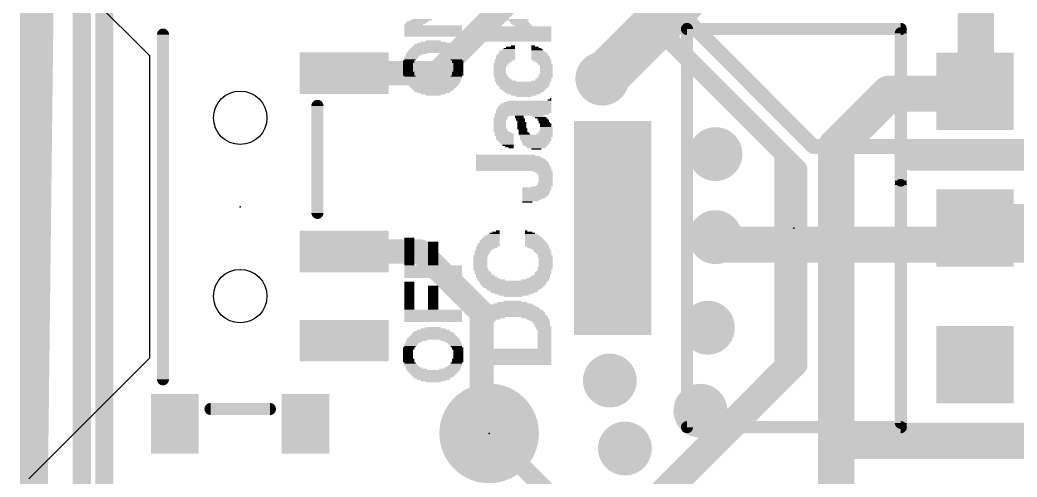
# Model space of a CAD drawing. Extents: x -3.3 to 69.5, y -0.4 to 53.7.
# Drawn here: x -0.15 to 16.63, y 14.25 to 21.94 of the extents above; entities that cross this region are included whole.
import ezdxf

# ---------------------------------------------------------------- set-up
doc = ezdxf.new("R2010")
doc.units = 0
for name, color, linetype in [('1', 12, 'CONTINUOUS'), ('16', 132, 'CONTINUOUS'), ('17', 110, 'CONTINUOUS'), ('18', 3, 'CONTINUOUS'), ('20', 53, 'CONTINUOUS'), ('200', 4, 'CONTINUOUS'), ('21', 40, 'CONTINUOUS'), ('23', 53, 'CONTINUOUS')]:
    doc.layers.add(name, color=color, linetype=linetype)

# ---------------------------------------------------------------- blocks, each defined once
blk = doc.blocks.new('ROUNDP')
at = {"const_width": 0.5}
blk.add_lwpolyline([(0, -0.25, 1), (0, 0.25, 1), (0, -0.25)], format="xyb", dxfattribs=at)
blk = doc.blocks.new('RECT')
blk.add_solid([(-0.5, -0.5), (0.5, -0.5), (-0.5, 0.5), (0.5, 0.5)])
blk = doc.blocks.new('ROUNDV')
at = {"const_width": 0.5}
blk.add_lwpolyline([(0, -0.25, 1), (0, 0.25, 1), (0, -0.25)], format="xyb", dxfattribs=at)

msp = doc.modelspace()

# ---------------------------------------------------------------- linework, layer by layer
at = {"layer": '1'}
for points, const_width in [([(0, 0), (0.381, 32.385)], 0.3048), ([(1.27, 12.7), (1.27, 29.845)], 0.3048), ([(11.684, 22.987), (9.652, 20.955)], 0.8128), ([(15.941, 23.114), (15.941, 20.7536)], 0.6096), ([(8.089, 22.267), (6.868, 21.046)], 0.4064), ([(10.287, 22.098), (12.954, 19.431)], 0.3048), ([(5.306, 21.046), (6.868, 21.046)], 0.4064), ([(13.589, 19.812), (14.478, 20.701)], 0.6096), ([(14.478, 20.701), (15.5074, 20.701)], 0.6096), ([(15.941, 20.7536), (15.9278, 20.7404)], 0.6096), ([(15.5074, 20.701), (15.5468, 20.7404)], 0.4064), ([(15.5468, 20.7404), (15.9278, 20.7404)], 0.4064), ([(13.589, 14.859), (13.589, 19.812)], 0.6096), ([(19.304, 19.558), (14.859, 19.558)], 0.3048), ([(12.954, 19.431), (12.954, 16.129)], 0.3048), ([(15.9278, 18.4404), (18.7582, 18.4404)], 0.8128), ([(5.306, 18.046), (6.592, 18.046)], 0.4064), ([(6.592, 18.046), (7.62, 17.018)], 0.4064), ([(7.62, 17.018), (7.62, 15.113)], 0.4064), ([(12.954, 16.129), (10.16, 13.335)], 0.3048), ([(7.62, 15.113), (7.747, 14.986)], 0.4064), ([(17.1574, 14.859), (13.589, 14.859)], 0.6096), ([(13.589, 14.859), (13.589, 11.303)], 0.6096)]:
    msp.add_lwpolyline(points, dxfattribs=dict(at, const_width=const_width))
for points, const_width in [([(5.306, 21.1476, 1), (5.306, 20.9444)], 0.2032), ([(6.7962, 21.1178, 1), (6.9398, 20.9742)], 0.2032), ([(6.868, 20.9444, 1), (6.868, 21.1476)], 0.2032), ([(9.5083, 21.0987, 1), (9.7957, 20.8113)], 0.4064), ([(14.478, 20.8534, 1), (14.478, 20.5486)], 0.3048), ([(14.5858, 20.5932, 1), (14.3702, 20.8088)], 0.3048), ([(15.5074, 20.5486, 1), (15.5074, 20.8534)], 0.3048), ([(15.82, 20.8482, 1), (16.0356, 20.6326)], 0.3048), ([(16.0488, 20.6458, 1), (15.8332, 20.8614)], 0.3048), ([(15.4356, 20.7728, 1), (15.5792, 20.6292)], 0.2032), ([(15.5468, 20.842, 1), (15.5468, 20.6388)], 0.2032), ([(15.6186, 20.6686, 1), (15.475, 20.8122)], 0.2032), ([(15.7886, 20.7536, 1), (16.0934, 20.7536)], 0.3048), ([(15.9278, 20.6388, 1), (15.9278, 20.842)], 0.2032), ([(13.4812, 19.9198, 1), (13.6968, 19.7042)], 0.3048), ([(13.7414, 19.812, 1), (13.4366, 19.812)], 0.3048), ([(14.859, 19.6342, 1), (14.859, 19.4818)], 0.1524), ([(13.0302, 19.431, 1), (12.8778, 19.431)], 0.1524), ([(12.9001, 19.3771, 1), (13.0079, 19.4849)], 0.1524), ([(15.9278, 18.6436, 1), (15.9278, 18.2372)], 0.4064), ([(5.306, 18.1476, 1), (5.306, 17.9444)], 0.2032), ([(6.6638, 18.1178, 1), (6.5202, 17.9742)], 0.2032), ([(6.592, 17.9444, 1), (6.592, 18.1476)], 0.2032), ([(7.7216, 17.018, 1), (7.5184, 17.018)], 0.2032), ([(7.5482, 16.9462, 1), (7.6918, 17.0898)], 0.2032), ([(12.8778, 16.129, 1), (13.0302, 16.129)], 0.1524), ([(13.0079, 16.0751, 1), (12.9001, 16.1829)], 0.1524), ([(7.6918, 15.1848, 1), (7.5482, 15.0412)], 0.2032), ([(7.5184, 15.113, 1), (7.7216, 15.113)], 0.2032), ([(7.6752, 14.9142, 1), (7.8188, 15.0578)], 0.2032), ([(13.589, 15.0114, 1), (13.589, 14.7066)], 0.3048), ([(13.7414, 14.859, 1), (13.4366, 14.859)], 0.3048), ([(13.4366, 14.859, 1), (13.7414, 14.859)], 0.3048)]:
    msp.add_lwpolyline(points, format="xyb", dxfattribs=dict(at, const_width=const_width))
at = {"layer": '16'}
for points, const_width in [([(0, 0), (0, 32.385)], 0.3048), ([(0.889, 12.7), (0.889, 29.718)], 0.3048), ([(10.795, 29.718), (10.795, 21.59)], 0.3048), ([(9.779, 23.241), (13.208, 19.812)], 0.254), ([(10.795, 21.59), (12.7, 19.685)], 0.3048), ([(12.7, 19.685), (12.7, 16.129)], 0.3048), ([(13.208, 19.812), (20.955, 19.812)], 0.254), ([(11.684, 18.288), (11.557, 18.288)], 0.6096), ([(11.811, 18.161), (11.684, 18.288)], 0.6096), ([(18.415, 18.161), (11.811, 18.161)], 0.6096), ([(12.7, 16.129), (9.271, 12.7)], 0.3048), ([(9.525, 13.208), (7.747, 14.986)], 0.3048)]:
    msp.add_lwpolyline(points, dxfattribs=dict(at, const_width=const_width))
for points, const_width in [([(10.8489, 21.6439, 1), (10.7411, 21.5361)], 0.1524), ([(10.7188, 21.59, 1), (10.8712, 21.59)], 0.1524), ([(12.7762, 19.685, 1), (12.6238, 19.685)], 0.1524), ([(12.6461, 19.6311, 1), (12.7539, 19.7389)], 0.1524), ([(13.208, 19.8755, 1), (13.208, 19.7485)], 0.127), ([(13.1631, 19.7671, 1), (13.2529, 19.8569)], 0.127), ([(11.557, 18.4404, 1), (11.557, 18.1356)], 0.3048), ([(11.7918, 18.3958, 1), (11.5762, 18.1802)], 0.3048), ([(11.684, 18.1356, 1), (11.684, 18.4404)], 0.3048), ([(11.811, 18.3134, 1), (11.811, 18.0086)], 0.3048), ([(11.7032, 18.0532, 1), (11.9188, 18.2688)], 0.3048), ([(12.6238, 16.129, 1), (12.7762, 16.129)], 0.1524), ([(12.7539, 16.0751, 1), (12.6461, 16.1829)], 0.1524), ([(7.8009, 15.0399, 1), (7.6931, 14.9321)], 0.1524)]:
    msp.add_lwpolyline(points, format="xyb", dxfattribs=dict(at, const_width=const_width))
at = {"layer": '20'}
for p, q in [((2.032, 21.336), (0, 23.368)), ((2.032, 16.256), (2.032, 21.336)), ((0, 14.224), (2.032, 16.256))]:
    msp.add_line(p, q, dxfattribs=at)
for centre in [(3.556, 20.296), (3.556, 17.296)]:
    msp.add_circle(centre, 0.45, dxfattribs=at)
at = {"layer": '21', "const_width": 0.2032}
for points in [[(14.6778, 21.7904), (11.0778, 21.7904)], [(11.0778, 15.0904), (11.0778, 21.7904)], [(2.256, 21.696), (2.256, 15.896)], [(14.6778, 19.2404), (14.6778, 21.7184)], [(4.856, 20.496), (4.856, 18.696)], [(14.6778, 15.1624), (14.6778, 19.1644)], [(4.056, 15.396), (3.056, 15.396)], [(14.6778, 15.0904), (11.0778, 15.0904)]]:
    msp.add_lwpolyline(points, dxfattribs=at)
at = {"layer": '21', "const_width": 0.1016}
for points in [[(11.0778, 21.8412, 1), (11.0778, 21.7396)], [(11.1286, 21.7904, 1), (11.027, 21.7904)], [(14.6778, 21.7396, 1), (14.6778, 21.8412)], [(2.3068, 21.696, 1), (2.2052, 21.696)], [(14.7286, 21.7184, 1), (14.627, 21.7184)], [(4.9068, 20.496, 1), (4.8052, 20.496)], [(14.627, 19.2404, 1), (14.7286, 19.2404)], [(14.7286, 19.1644, 1), (14.627, 19.1644)], [(4.8052, 18.696, 1), (4.9068, 18.696)], [(2.2052, 15.896, 1), (2.3068, 15.896)], [(3.056, 15.4468, 1), (3.056, 15.3452)], [(4.056, 15.3452, 1), (4.056, 15.4468)], [(11.0778, 15.1412, 1), (11.0778, 15.0396)], [(11.027, 15.0904, 1), (11.1286, 15.0904)], [(14.627, 15.1624, 1), (14.7286, 15.1624)], [(14.6778, 15.0396, 1), (14.6778, 15.1412)]]:
    msp.add_lwpolyline(points, format="xyb", dxfattribs=at)
at = {"layer": '23'}
for p in [(3.556, 18.796), (12.8778, 18.4404), (7.747, 14.986)]:
    msp.add_point(p, dxfattribs=at)

# ---------------------------------------------------------------- block references
at = {"layer": '1'}
for p, xscale, yscale, rotation in [((5.306, 21.046), 0.7, 1.5, 270), ((15.9278, 20.7404), 1.3, 1.3, 90), ((9.8278, 18.4404), 3.6, 1.3, 90), ((15.9278, 18.4404), 1.3, 1.3, 90), ((5.306, 18.046), 0.7, 1.5, 270), ((5.306, 16.546), 0.7, 1.5, 270), ((15.9278, 16.1404), 1.3, 1.3, 90)]:
    msp.add_blockref('RECT', p, dxfattribs=dict(at, xscale=xscale, yscale=yscale, rotation=rotation))
at = {"layer": '1', "yscale": 0.8, "rotation": 270}
for p in [(2.456, 15.146), (4.656, 15.146)]:
    msp.add_blockref('RECT', p, dxfattribs=at)
at = {"layer": '17', "xscale": 1.6764, "yscale": 1.6764, "rotation": 90}
msp.add_blockref('ROUNDP', (7.747, 14.986), dxfattribs=at)
msp.add_blockref('ROUNDP', (7.747, 14.986), dxfattribs=at)
at = {"layer": '18', "xscale": 0.9064, "yscale": 0.9064}
for p in [(9.652, 20.955), (9.652, 20.955), (11.557, 19.685), (11.557, 19.685), (11.557, 18.288), (11.557, 18.288), (11.43, 16.764), (11.43, 16.764), (9.779, 15.875), (9.779, 15.875), (11.303, 15.367), (11.303, 15.367), (10.033, 14.732), (10.033, 14.732)]:
    msp.add_blockref('ROUNDV', p, dxfattribs=at)
at = {"layer": '200', "yscale": 0.0212}
for p, xscale in [((6.4767, 21.8643), 0.3175), ((6.8048, 21.8431), 0.9736), ((6.8048, 21.822), 0.9736), ((6.5085, 21.8855), 0.3387), ((6.5402, 21.9066), 0.3598), ((6.572, 21.9278), 0.3387), ((6.6143, 21.949), 0.3387), ((8.1594, 21.822), 1.27), ((8.2229, 21.949), 0.381), ((8.2335, 21.9278), 0.3175), ((8.2547, 21.9066), 0.3175), ((8.2758, 21.8855), 0.3175), ((8.297, 21.8643), 0.3175), ((8.3287, 21.8431), 0.2963), ((6.8048, 21.8008), 0.9736), ((6.8048, 21.7796), 0.9736), ((6.8048, 21.7585), 0.9736), ((6.8048, 21.7373), 0.9736), ((6.8048, 21.7161), 0.9736), ((6.8048, 21.695), 0.9736), ((6.8048, 21.6738), 0.9736), ((8.1594, 21.8008), 1.27), ((8.1594, 21.7796), 1.27), ((8.1594, 21.7585), 1.27), ((8.1594, 21.7373), 1.27), ((8.1594, 21.7161), 1.27), ((8.1594, 21.695), 1.27), ((8.1594, 21.6738), 1.27), ((8.1594, 21.6526), 1.27), ((6.8048, 21.4833), 0.7196), ((6.8048, 21.5045), 0.6773), ((6.7942, 21.5256), 0.6138), ((6.8048, 21.5468), 0.5503), ((6.8048, 21.568), 0.4233), ((6.8048, 21.5891), 0.254), ((8.1594, 21.6315), 1.27), ((8.1594, 21.6103), 1.27), ((8.1594, 21.5891), 1.27), ((8.1065, 21.4833), 0.1482), ((8.1488, 21.5045), 0.0635), ((8.5192, 21.4833), 0.127), ((8.4875, 21.5045), 0.0635), ((6.4344, 21.314), 0.2328), ((6.4767, 21.3563), 0.2752), ((6.4556, 21.3351), 0.2328), ((6.8048, 21.3986), 0.889), ((6.5297, 21.3775), 0.3387), ((6.8048, 21.4198), 0.8466), ((6.8048, 21.441), 0.8043), ((6.8048, 21.4621), 0.762), ((7.0906, 21.3775), 0.3175), ((7.1329, 21.3563), 0.2752), ((7.154, 21.3351), 0.2328), ((7.1752, 21.314), 0.2328), ((8.0218, 21.3351), 0.3175), ((8.0218, 21.314), 0.3175), ((8.0324, 21.3563), 0.2963), ((8.043, 21.3986), 0.2752), ((8.043, 21.3775), 0.2752), ((8.0536, 21.4198), 0.254), ((8.0748, 21.441), 0.2117), ((8.0853, 21.4621), 0.1905), ((8.5827, 21.3986), 0.254), ((8.5933, 21.3775), 0.2752), ((8.5933, 21.3563), 0.2752), ((8.5404, 21.4621), 0.1693), ((8.551, 21.441), 0.1905), ((8.5616, 21.4198), 0.2117), ((8.6039, 21.3351), 0.2963), ((8.6145, 21.314), 0.3175), ((6.3921, 21.2505), 0.1905), ((6.3921, 21.2293), 0.1905), ((6.3815, 21.2081), 0.1693), ((6.3815, 21.187), 0.1693), ((6.3815, 21.1658), 0.1693), ((6.3815, 21.1447), 0.1693), ((6.4238, 21.2928), 0.2117), ((6.4132, 21.2716), 0.1905), ((7.1858, 21.2928), 0.2117), ((7.1964, 21.2716), 0.1905), ((7.2175, 21.2505), 0.1905), ((7.2175, 21.2293), 0.1905), ((7.2281, 21.2081), 0.1693), ((7.2281, 21.187), 0.1693), ((7.2281, 21.1658), 0.1693), ((7.2281, 21.1447), 0.1693), ((7.9266, 21.1447), 0.2117), ((7.9478, 21.2081), 0.254), ((7.9372, 21.187), 0.2328), ((7.9372, 21.1658), 0.2328), ((7.9901, 21.2505), 0.2963), ((7.9689, 21.2293), 0.254), ((8.0113, 21.2716), 0.3387), ((8.0218, 21.2928), 0.3175), ((8.6145, 21.2928), 0.3175), ((8.6251, 21.2716), 0.3387), ((8.6462, 21.2505), 0.2963), ((8.6674, 21.2293), 0.254), ((8.678, 21.2081), 0.2328), ((8.6992, 21.187), 0.2328), ((8.7097, 21.1658), 0.2117), ((8.7097, 21.1447), 0.2117), ((6.3815, 21.1235), 0.1693), ((6.3815, 21.1023), 0.1693), ((6.3815, 21.0812), 0.1693), ((6.3921, 21.06), 0.1905), ((6.3921, 21.0388), 0.1905), ((6.3921, 21.0177), 0.1905), ((6.4132, 20.9965), 0.1905), ((6.4238, 20.9753), 0.2117), ((7.1858, 20.9753), 0.2117), ((7.1964, 20.9965), 0.1905), ((7.2175, 21.06), 0.1905), ((7.2175, 21.0388), 0.1905), ((7.2175, 21.0177), 0.1905), ((7.2281, 21.1235), 0.1693), ((7.2281, 21.1023), 0.1693), ((7.2281, 21.0812), 0.1693), ((7.9266, 21.1235), 0.2117), ((7.9266, 21.1023), 0.2117), ((7.9266, 21.0812), 0.2117), ((7.9266, 21.06), 0.2117), ((7.9266, 21.0388), 0.2117), ((7.9372, 21.0177), 0.2328), ((7.9372, 20.9965), 0.2328), ((7.9584, 20.9753), 0.2328), ((8.6886, 20.9753), 0.254), ((8.6992, 21.0177), 0.2328), ((8.6992, 20.9965), 0.2328), ((8.7097, 21.1235), 0.2117), ((8.7097, 21.1023), 0.2117), ((8.7097, 21.0812), 0.2117), ((8.7097, 21.06), 0.2117), ((8.7097, 21.0388), 0.2117), ((6.4344, 20.9542), 0.2328), ((6.4767, 20.9118), 0.2752), ((6.4556, 20.933), 0.2328), ((6.8048, 20.8695), 0.889), ((6.5297, 20.8907), 0.3387), ((6.8048, 20.8483), 0.8466), ((6.8048, 20.8272), 0.8043), ((6.8048, 20.806), 0.762), ((7.08, 20.8907), 0.3387), ((7.1329, 20.9118), 0.2752), ((7.154, 20.933), 0.2328), ((7.1752, 20.9542), 0.2328), ((7.9689, 20.9542), 0.254), ((7.9901, 20.933), 0.2963), ((8.0218, 20.9118), 0.3598), ((8.3182, 20.8907), 0.9101), ((8.3182, 20.8695), 0.9101), ((8.3182, 20.8483), 0.8678), ((8.3287, 20.8272), 0.8466), ((8.3288, 20.806), 0.8043), ((8.6251, 20.9118), 0.3387), ((8.6568, 20.933), 0.2752), ((8.6674, 20.9542), 0.254), ((6.8048, 20.7848), 0.7196), ((6.8048, 20.7637), 0.6773), ((6.7942, 20.7425), 0.6138), ((6.8048, 20.7213), 0.5503), ((6.8048, 20.7002), 0.4233), ((6.8048, 20.679), 0.254), ((8.3182, 20.7848), 0.7831), ((8.3288, 20.7637), 0.7196), ((8.3288, 20.7425), 0.6773), ((8.3182, 20.7213), 0.6138), ((8.3288, 20.7002), 0.5503), ((8.3288, 20.679), 0.4233), ((8.3288, 20.6578), 0.254), ((8.3499, 20.4885), 0.889), ((8.3605, 20.5097), 0.8678), ((8.3711, 20.5308), 0.8466), ((8.3922, 20.552), 0.8043), ((8.424, 20.5732), 0.7408), ((8.7627, 20.5943), 0.0635), ((8.7838, 20.6155), 0.0212), ((8.2547, 20.3404), 0.8255), ((8.297, 20.3615), 0.9101), ((7.9584, 20.3192), 0.2328), ((8.3288, 20.425), 0.9313), ((8.3288, 20.4039), 0.9313), ((8.3288, 20.3827), 0.9313), ((8.3393, 20.4673), 0.9101), ((8.3393, 20.4462), 0.9101), ((8.2547, 20.3192), 0.1482), ((8.5827, 20.3192), 0.2117), ((7.9266, 20.2557), 0.2117), ((7.9266, 20.2345), 0.2117), ((7.9266, 20.2134), 0.2117), ((7.9266, 20.1922), 0.2117), ((7.9266, 20.171), 0.2117), ((7.9266, 20.1499), 0.2117), ((7.9372, 20.298), 0.2328), ((7.9372, 20.2769), 0.2328), ((8.2547, 20.298), 0.1482), ((8.2758, 20.2769), 0.1482), ((8.2758, 20.2557), 0.1482), ((8.2864, 20.2345), 0.127), ((8.297, 20.2134), 0.1482), ((8.297, 20.1922), 0.1482), ((8.297, 20.171), 0.1482), ((8.297, 20.1499), 0.1482), ((8.6145, 20.298), 0.1905), ((8.6462, 20.2769), 0.1693), ((8.6568, 20.2557), 0.1905), ((8.6674, 20.2345), 0.1693), ((8.678, 20.2134), 0.1905), ((8.6992, 20.1922), 0.1905), ((8.6992, 20.171), 0.1905), ((8.6992, 20.1499), 0.1905), ((7.9266, 20.1287), 0.2117), ((7.9372, 20.1075), 0.2328), ((7.9372, 20.0864), 0.2328), ((7.9478, 20.0652), 0.254), ((7.9795, 20.044), 0.2752), ((8.0007, 20.0229), 0.3175), ((8.0007, 20.0017), 0.3175), ((8.0113, 19.9805), 0.2963), ((8.297, 20.1287), 0.1482), ((8.3076, 20.1075), 0.1693), ((8.3393, 20.0229), 0.1905), ((8.5298, 20.0017), 0.5715), ((8.3182, 20.0864), 0.1482), ((8.3182, 20.0652), 0.1482), ((8.3288, 20.044), 0.1693), ((8.5404, 19.9805), 0.5503), ((8.678, 20.0229), 0.2752), ((8.6992, 20.0652), 0.2328), ((8.6992, 20.044), 0.2328), ((8.7097, 20.1287), 0.2117), ((8.7097, 20.1075), 0.2117), ((8.7097, 20.0864), 0.2117), ((8.0113, 19.9594), 0.2963), ((8.0113, 19.9382), 0.2963), ((8.0218, 19.917), 0.2752), ((8.0324, 19.8959), 0.254), ((8.043, 19.8747), 0.2328), ((8.0536, 19.8535), 0.2117), ((8.0642, 19.8324), 0.1905), ((8.0853, 19.8112), 0.1482), ((8.5298, 19.9594), 0.5291), ((8.5298, 19.9382), 0.5291), ((8.5404, 19.917), 0.508), ((8.5298, 19.8959), 0.4868), ((8.5404, 19.8747), 0.4657), ((8.5298, 19.8535), 0.4445), ((8.5298, 19.8324), 0.4022), ((8.5404, 19.8112), 0.3387), ((8.0218, 19.663), 0.9948), ((8.0642, 19.6419), 1.0795), ((8.1171, 19.79), 0.0847), ((8.5404, 19.79), 0.2963), ((8.5404, 19.7689), 0.1693), ((8.0853, 19.6207), 1.1218), ((8.1488, 19.4937), 1.2488), ((8.1488, 19.4726), 1.2488), ((8.1065, 19.5995), 1.1641), ((8.1171, 19.5784), 1.1853), ((8.1277, 19.5572), 1.2065), ((8.1383, 19.536), 1.2276), ((8.1383, 19.5149), 1.2276), ((8.1594, 19.4514), 1.27), ((8.1594, 19.4302), 1.27), ((8.1594, 19.4091), 1.27), ((8.6568, 19.3879), 0.3175), ((8.678, 19.3667), 0.2752), ((8.6886, 19.3456), 0.254), ((8.6992, 19.3244), 0.2328), ((8.6992, 19.3032), 0.2328), ((8.6251, 19.1339), 0.3387), ((8.678, 19.1551), 0.2752), ((8.6886, 19.1974), 0.254), ((8.6886, 19.1762), 0.254), ((8.6992, 19.2821), 0.2328), ((8.6992, 19.2609), 0.2328), ((8.6992, 19.2397), 0.2328), ((8.6992, 19.2186), 0.2328), ((8.5404, 19.0704), 0.4657), ((8.5404, 19.0492), 0.4657), ((8.5298, 19.0281), 0.4445), ((8.5298, 19.0069), 0.4445), ((8.5192, 18.9857), 0.4233), ((8.551, 19.1127), 0.4868), ((8.551, 19.0916), 0.4868), ((8.5087, 18.9646), 0.4022), ((8.4875, 18.9434), 0.3598), ((8.4663, 18.9222), 0.3175), ((8.4452, 18.9011), 0.2752), ((8.3922, 18.8799), 0.1693), ((7.7996, 18.3084), 0.254), ((7.8208, 18.3296), 0.2117), ((7.8419, 18.3508), 0.1693), ((7.8631, 18.3719), 0.127), ((7.8949, 18.3931), 0.0635), ((8.4557, 18.3296), 0.2117), ((8.3711, 18.3931), 0.0423), ((8.4134, 18.3719), 0.127), ((8.4346, 18.3508), 0.1693), ((8.4769, 18.3084), 0.254), ((6.4027, 18.2661), 0.1693), ((6.4027, 18.2449), 0.1693), ((6.4027, 18.2238), 0.1693), ((6.4027, 18.2026), 0.1693), ((6.4027, 18.1814), 0.1693), ((6.4027, 18.1603), 0.1693), ((6.4027, 18.1391), 0.1693), ((6.8048, 18.2026), 0.1693), ((6.8048, 18.1814), 0.1693), ((6.8048, 18.1603), 0.1693), ((6.8048, 18.1391), 0.1693), ((7.7361, 18.1603), 0.381), ((7.7361, 18.1391), 0.381), ((7.7467, 18.1814), 0.3598), ((7.7573, 18.2238), 0.3387), ((7.7573, 18.2026), 0.3387), ((7.7679, 18.2449), 0.3175), ((7.7784, 18.2661), 0.2963), ((7.789, 18.2873), 0.2752), ((8.5192, 18.2238), 0.3387), ((8.4875, 18.2873), 0.2752), ((8.5087, 18.2449), 0.3175), ((8.5298, 18.2026), 0.3598), ((8.5404, 18.1814), 0.381), ((8.5404, 18.1603), 0.381), ((8.551, 18.1391), 0.4021), ((8.4981, 18.2661), 0.2963), ((6.4027, 18.1179), 0.1693), ((6.4027, 18.0968), 0.1693), ((6.4027, 18.0756), 0.1693), ((6.4027, 18.0544), 0.1693), ((6.4027, 18.0333), 0.1693), ((6.4027, 18.0121), 0.1693), ((6.4027, 17.9909), 0.1693), ((6.4027, 17.9698), 0.1693), ((6.8048, 18.1179), 0.1693), ((6.8048, 18.0968), 0.1693), ((6.8048, 18.0756), 0.1693), ((6.8048, 18.0544), 0.1693), ((6.8048, 18.0333), 0.1693), ((6.8048, 18.0121), 0.1693), ((6.8048, 17.9909), 0.1693), ((6.8048, 17.9698), 0.1693), ((7.6091, 17.9698), 0.254), ((7.6409, 18.0544), 0.2752), ((7.6303, 18.0333), 0.254), ((7.6303, 18.0121), 0.254), ((7.6197, 17.9909), 0.2328), ((7.6832, 18.0968), 0.3175), ((7.662, 18.0756), 0.2752), ((7.7044, 18.1179), 0.3598), ((8.5722, 18.1179), 0.3598), ((8.6039, 18.0968), 0.3387), ((8.6251, 18.0756), 0.2963), ((8.6462, 18.0544), 0.2963), ((8.6568, 18.0333), 0.2752), ((8.6674, 18.0121), 0.254), ((8.678, 17.9909), 0.2328), ((8.6886, 17.9698), 0.254), ((6.8048, 17.8005), 0.9736), ((6.4027, 17.9486), 0.1693), ((6.4027, 17.9274), 0.1693), ((6.4027, 17.9063), 0.1693), ((6.4027, 17.8851), 0.1693), ((6.4027, 17.8639), 0.1693), ((6.4027, 17.8428), 0.1693), ((6.4027, 17.8216), 0.1693), ((6.8048, 17.9486), 0.1693), ((6.8048, 17.9274), 0.1693), ((6.8048, 17.9063), 0.1693), ((6.8048, 17.8851), 0.1693), ((6.8048, 17.8639), 0.1693), ((6.8048, 17.8428), 0.1693), ((6.8048, 17.8216), 0.1693), ((7.5985, 17.9486), 0.2328), ((7.5985, 17.9274), 0.2328), ((7.5985, 17.9063), 0.2328), ((7.5985, 17.8851), 0.2328), ((7.5985, 17.8639), 0.2328), ((7.5985, 17.8428), 0.2328), ((7.5985, 17.8216), 0.2328), ((7.5985, 17.8005), 0.2328), ((8.6886, 17.9486), 0.254), ((8.6992, 17.9274), 0.2328), ((8.6992, 17.9063), 0.2328), ((8.6992, 17.8851), 0.2328), ((8.6992, 17.8639), 0.2328), ((8.6992, 17.8428), 0.2328), ((8.6992, 17.8216), 0.2328), ((8.6992, 17.8005), 0.2328), ((6.8048, 17.7793), 0.9736), ((6.8048, 17.7581), 0.9736), ((6.8048, 17.737), 0.9736), ((6.8048, 17.7158), 0.9736), ((6.8048, 17.6946), 0.9736), ((6.8048, 17.6735), 0.9736), ((6.8048, 17.6523), 0.9736), ((6.8048, 17.6311), 0.9736), ((7.5985, 17.7793), 0.2328), ((7.6091, 17.7581), 0.254), ((7.6091, 17.737), 0.254), ((7.6303, 17.7158), 0.254), ((7.6409, 17.6946), 0.2752), ((7.6409, 17.6735), 0.2752), ((7.6726, 17.6523), 0.2963), ((7.6832, 17.6311), 0.3175), ((8.6145, 17.6311), 0.3175), ((8.6357, 17.6523), 0.2752), ((8.6568, 17.6946), 0.2752), ((8.6568, 17.6735), 0.2752), ((8.6674, 17.7158), 0.254), ((8.6886, 17.7793), 0.254), ((8.6886, 17.7581), 0.254), ((8.678, 17.737), 0.2328), ((6.8048, 17.61), 0.9736), ((6.4027, 17.5253), 0.1693), ((6.4027, 17.5041), 0.1693), ((6.4027, 17.483), 0.1693), ((6.4027, 17.4618), 0.1693), ((6.8048, 17.4618), 0.1693), ((7.7044, 17.61), 0.3598), ((7.7361, 17.5888), 0.381), ((7.7784, 17.5676), 0.4657), ((8.1488, 17.5465), 1.1641), ((8.1488, 17.5253), 1.1218), ((8.1488, 17.5041), 1.1218), ((8.1488, 17.483), 1.0795), ((8.1488, 17.4618), 1.0371), ((8.5192, 17.5676), 0.4656), ((8.5616, 17.5888), 0.381), ((8.6039, 17.61), 0.3387), ((6.4027, 17.4406), 0.1693), ((6.4027, 17.4195), 0.1693), ((6.4027, 17.3983), 0.1693), ((6.4027, 17.3771), 0.1693), ((6.4027, 17.356), 0.1693), ((6.4027, 17.3348), 0.1693), ((6.4027, 17.3136), 0.1693), ((6.4027, 17.2925), 0.1693), ((6.8048, 17.4406), 0.1693), ((6.8048, 17.4195), 0.1693), ((6.8048, 17.3983), 0.1693), ((6.8048, 17.3771), 0.1693), ((6.8048, 17.356), 0.1693), ((6.8048, 17.3348), 0.1693), ((6.8048, 17.3136), 0.1693), ((6.8048, 17.2925), 0.1693), ((8.1488, 17.4406), 0.9948), ((8.1594, 17.4195), 0.9313), ((8.1488, 17.3983), 0.8678), ((8.1594, 17.3771), 0.8043), ((8.1488, 17.356), 0.7408), ((8.1594, 17.3348), 0.635), ((8.1594, 17.3136), 0.508), ((8.1488, 17.2925), 0.3175), ((6.4027, 17.2713), 0.1693), ((6.4027, 17.2501), 0.1693), ((6.4027, 17.229), 0.1693), ((6.4027, 17.2078), 0.1693), ((6.4027, 17.1866), 0.1693), ((6.4027, 17.1655), 0.1693), ((6.4027, 17.1443), 0.1693), ((6.4027, 17.1231), 0.1693), ((6.8048, 17.2713), 0.1693), ((6.8048, 17.2501), 0.1693), ((6.8048, 17.229), 0.1693), ((6.8048, 17.2078), 0.1693), ((6.8048, 17.1866), 0.1693), ((6.8048, 17.1655), 0.1693), ((6.8048, 17.1443), 0.1693), ((6.8048, 17.1231), 0.1693), ((8.1383, 17.1231), 0.8043), ((8.1383, 17.1443), 0.7196), ((8.1383, 17.1655), 0.635), ((8.1383, 17.1866), 0.508), ((8.1383, 17.2078), 0.2963), ((6.8048, 17.0597), 0.9736), ((6.8048, 17.0385), 0.9736), ((6.8048, 17.0173), 0.9736), ((6.8048, 16.9962), 0.9736), ((6.8048, 16.975), 0.9736), ((6.8048, 16.9538), 0.9736), ((6.4027, 17.102), 0.1693), ((6.4027, 17.0808), 0.1693), ((6.8048, 17.102), 0.1693), ((6.8048, 17.0808), 0.1693), ((8.1488, 16.975), 1.1218), ((8.1594, 16.9538), 1.143), ((8.1488, 16.9962), 1.0795), ((8.1488, 17.0385), 1.0371), ((8.1594, 17.0173), 1.0583), ((8.1488, 17.0597), 0.9948), ((8.1488, 17.0808), 0.9101), ((8.1488, 17.102), 0.8678), ((6.8048, 16.9327), 0.9736), ((6.8048, 16.9115), 0.9736), ((6.8048, 16.8903), 0.9736), ((6.8048, 16.8692), 0.9736), ((7.6514, 16.8057), 0.254), ((7.6514, 16.7845), 0.254), ((7.7044, 16.8903), 0.3175), ((7.6832, 16.848), 0.2752), ((7.6726, 16.8268), 0.254), ((7.6938, 16.8692), 0.2963), ((7.789, 16.9327), 0.4445), ((7.7467, 16.9115), 0.3598), ((8.5087, 16.9327), 0.4445), ((8.5616, 16.9115), 0.381), ((8.5827, 16.8903), 0.3387), ((8.6145, 16.8692), 0.3175), ((8.6251, 16.848), 0.2963), ((8.6357, 16.8268), 0.2752), ((8.6462, 16.8057), 0.254), ((8.6568, 16.7845), 0.2752), ((6.8048, 16.6152), 0.8043), ((6.8048, 16.6363), 0.762), ((6.8048, 16.6575), 0.7196), ((6.8048, 16.6787), 0.6773), ((6.7942, 16.6998), 0.6138), ((6.8048, 16.721), 0.5503), ((6.8048, 16.7422), 0.4233), ((6.8048, 16.7633), 0.254), ((7.6514, 16.7633), 0.254), ((7.6409, 16.7422), 0.2328), ((7.6409, 16.721), 0.2328), ((7.6409, 16.6998), 0.2328), ((7.6409, 16.6787), 0.2328), ((7.6409, 16.6575), 0.2328), ((7.6409, 16.6363), 0.2328), ((7.6409, 16.6152), 0.2328), ((8.6674, 16.7633), 0.254), ((8.6674, 16.7422), 0.254), ((8.678, 16.721), 0.2328), ((8.678, 16.6998), 0.2328), ((8.678, 16.6787), 0.2328), ((8.678, 16.6575), 0.2328), ((8.678, 16.6363), 0.2328), ((8.678, 16.6152), 0.2328), ((6.4238, 16.467), 0.2117), ((6.4132, 16.4458), 0.1905), ((6.4344, 16.4882), 0.2328), ((6.4767, 16.5305), 0.2752), ((6.4556, 16.5093), 0.2328), ((6.8048, 16.5728), 0.889), ((6.5297, 16.5517), 0.3387), ((6.8048, 16.594), 0.8466), ((7.0906, 16.5517), 0.3175), ((7.1329, 16.5305), 0.2752), ((7.154, 16.5093), 0.2328), ((7.1752, 16.4882), 0.2328), ((7.1858, 16.467), 0.2117), ((7.1964, 16.4458), 0.1905), ((7.6409, 16.594), 0.2328), ((7.6409, 16.5728), 0.2328), ((7.6409, 16.5517), 0.2328), ((7.6409, 16.5305), 0.2328), ((7.6409, 16.5093), 0.2328), ((7.6409, 16.4882), 0.2328), ((7.6409, 16.467), 0.2328), ((7.6409, 16.4458), 0.2328), ((8.678, 16.594), 0.2328), ((8.678, 16.5728), 0.2328), ((8.678, 16.5517), 0.2328), ((8.678, 16.5305), 0.2328), ((8.678, 16.5093), 0.2328), ((8.678, 16.4882), 0.2328), ((8.678, 16.467), 0.2328), ((8.678, 16.4458), 0.2328), ((6.3921, 16.4247), 0.1905), ((6.3921, 16.4035), 0.1905), ((6.3815, 16.3823), 0.1693), ((6.3815, 16.3612), 0.1693), ((6.3815, 16.34), 0.1693), ((6.3815, 16.3188), 0.1693), ((6.3815, 16.2977), 0.1693), ((6.3815, 16.2765), 0.1693), ((7.2175, 16.4247), 0.1905), ((7.2175, 16.4035), 0.1905), ((7.2281, 16.3823), 0.1693), ((7.2281, 16.3612), 0.1693), ((7.2281, 16.34), 0.1693), ((7.2281, 16.3188), 0.1693), ((7.2281, 16.2977), 0.1693), ((7.2281, 16.2765), 0.1693), ((8.1594, 16.4035), 1.27), ((8.1594, 16.3823), 1.27), ((8.1594, 16.3612), 1.27), ((8.1594, 16.34), 1.27), ((8.1594, 16.3188), 1.27), ((8.1594, 16.2977), 1.27), ((8.1594, 16.2765), 1.27), ((7.6409, 16.4247), 0.2328), ((8.678, 16.4247), 0.2328), ((6.3815, 16.2553), 0.1693), ((6.3921, 16.2342), 0.1905), ((6.3921, 16.213), 0.1905), ((6.3921, 16.1919), 0.1905), ((6.4132, 16.1707), 0.1905), ((6.4238, 16.1495), 0.2117), ((6.4344, 16.1284), 0.2328), ((6.4556, 16.1072), 0.2328), ((7.154, 16.1072), 0.2328), ((7.1752, 16.1284), 0.2328), ((7.1858, 16.1495), 0.2117), ((7.1964, 16.1707), 0.1905), ((7.2175, 16.2342), 0.1905), ((7.2175, 16.213), 0.1905), ((7.2175, 16.1919), 0.1905), ((7.2281, 16.2553), 0.1693), ((8.1594, 16.2553), 1.27), ((8.1594, 16.2342), 1.27), ((8.1594, 16.213), 1.27), ((8.1594, 16.1919), 1.27), ((8.1594, 16.1707), 1.27), ((8.1594, 16.1495), 1.27), ((6.4767, 16.086), 0.2752), ((6.8048, 16.0437), 0.889), ((6.5297, 16.0649), 0.3387), ((6.8048, 16.0225), 0.8466), ((6.8048, 16.0014), 0.8043), ((6.8048, 15.9802), 0.762), ((6.8048, 15.959), 0.7196), ((6.8048, 15.9379), 0.6773), ((7.08, 16.0649), 0.3387), ((7.1329, 16.086), 0.2752), ((6.7942, 15.9167), 0.6138), ((6.8048, 15.8955), 0.5503), ((6.8048, 15.8744), 0.4233), ((6.8048, 15.8532), 0.254)]:
    msp.add_blockref('RECT', p, dxfattribs=dict(at, xscale=xscale))

doc.saveas('drawing.dxf')
